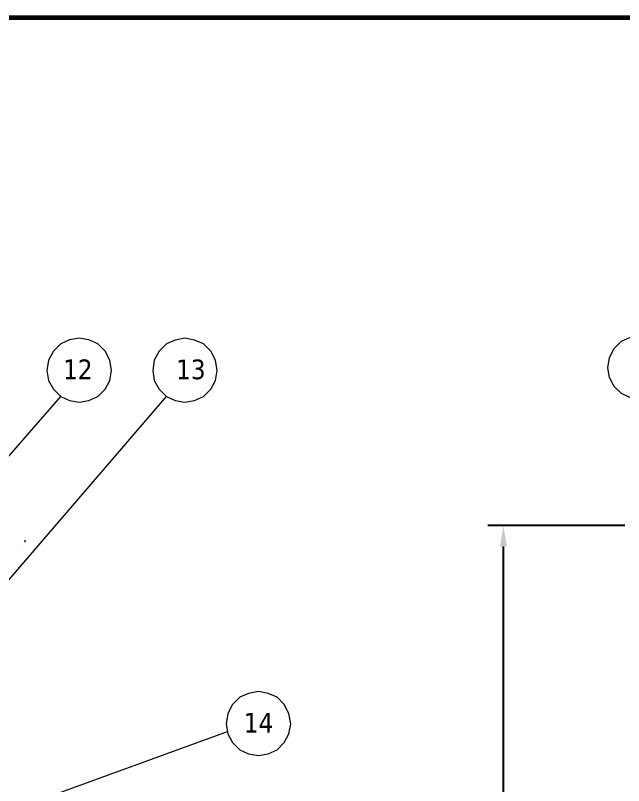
# Model space of a CAD drawing. Header units: millimetres. Extents: x 97339 to 122350, y -311274 to -152040.
# Drawn here: x 100944 to 102106, y -153754 to -152283 of the extents above; entities that cross this region are included whole.
import ezdxf

# ---------------------------------------------------------------- set-up
doc = ezdxf.new("R2010")
doc.units = ezdxf.units.MM
doc.header["$LTSCALE"] = 13
doc.layers.add('1', color=4, linetype='Continuous')
doc.layers.add('粗实线', color=4, linetype='Continuous')
doc.layers.add('标注、文本', color=3, linetype='Continuous', lineweight=25)
doc.layers.add('铁心', color=3, linetype='Continuous', lineweight=0)
doc.styles.get("Standard").update_dxf_attribs({"font": 'gbenor.shx', "bigfont": 'gbcbig.shx'})
doc.styles.add('Tahoma$001', font='tahoma.ttf', dxfattribs={"height": 2.159784})
doc.dimstyles.new('1-15', dxfattribs={"dimscale": 20, "dimtxt": 3.5, "dimasz": 2, "dimexe": 1.5, "dimexo": 0.5, "dimgap": 0.5, "dimtad": 1, "dimtoh": 1, "dimdec": 1, "dimdsep": 46, "dimtxsty": 'Standard', "dimcen": 2.5, "dimclrd": 3, "dimclre": 3, "dimclrt": 3, "dimadec": 0, "dimazin": 2, "dimtfac": 1, "dimtdec": 1, "dimtmove": 0, "dimatfit": 2, "dimfxl": 1, "dimarcsym": 0})

# ---------------------------------------------------------------- blocks, each defined once
blk = doc.blocks.new('*D538')
at = {"layer": 'Defpoints', "color": 0, "transparency": 16777216}
for p in [(101876.4, -153257.1), (102118.5, -153257.1), (102118.5, -155208.4)]:
    blk.add_point(p, dxfattribs=at)
at = {"layer": '标注、文本', "color": 3, "lineweight": -2, "transparency": 16777216}
for p, q in [((102108.5, -153257.1), (101846.4, -153257.1)), ((101876.4, -155168.4), (101876.4, -153297.1)), ((102108.5, -155208.4), (101846.4, -155208.4))]:
    blk.add_line(p, q, dxfattribs=at)
at = {"layer": '标注、文本', "color": 3, "transparency": 16777216}
for points in [[(101869.7, -153297.1), (101883, -153297.1), (101876.4, -153257.1)], [(101869.7, -155168.4), (101883, -155168.4), (101876.4, -155208.4)]]:
    blk.add_solid(points, dxfattribs=at)
at = {"layer": '标注、文本', "color": 3, "transparency": 16777216, "insert": (101831.4, -154232.8), "char_height": 70, "attachment_point": 5, "rotation": 90}
blk.add_mtext('1950', dxfattribs=at)

msp = doc.modelspace()

# ---------------------------------------------------------------- linework, layer by layer
at = {"layer": '1', "const_width": 8.634}
msp.add_lwpolyline([(97980.702, -159095.104), (107453.022, -159095.104), (107453.022, -152286.874), (97980.702, -152286.874), (97980.702, -159095.104)], dxfattribs=at)
at = {"layer": '粗实线', "lineweight": 30}
for p, q in [((100956.605, -153293.074), (100956.602, -153293.074)), ((100962.605, -153287.074), (100961.168, -153287.074))]:
    msp.add_line(p, q, dxfattribs=at)
at = {"layer": '铁心'}
for points in [[(102075.625, -152955.56), (102078.938, -152935.681), (102087.974, -152918.513), (102101.829, -152904.659), (102118.996, -152897.129), (102137.369, -152893.816), (102156.042, -152897.129), (102172.909, -152904.659), (102186.763, -152918.513), (102196.1, -152935.681), (102199.112, -152955.56), (102196.1, -152974.233), (102186.763, -152991.1), (102172.909, -153004.954), (102156.042, -153012.785), (102137.369, -153015.797), (102118.996, -153012.785), (102101.829, -153004.954), (102087.974, -152991.1), (102078.938, -152974.233)], [(101127.441, -152960.962), (101124.128, -152941.083), (101115.093, -152923.916), (101101.238, -152910.061), (101084.07, -152902.531), (101065.698, -152899.218), (101047.024, -152902.531), (101030.158, -152910.061), (101016.303, -152923.916), (101006.966, -152941.083), (101003.954, -152960.962), (101006.966, -152979.635), (101016.303, -152996.502), (101030.158, -153010.357), (101047.024, -153018.187), (101065.698, -153021.199), (101084.07, -153018.187), (101101.238, -153010.357), (101115.093, -152996.502), (101124.128, -152979.635)], [(101329.481, -152961.033), (101326.168, -152941.154), (101317.133, -152923.987), (101303.278, -152910.132), (101286.11, -152902.602), (101267.738, -152899.289), (101249.064, -152902.602), (101232.198, -152910.132), (101218.343, -152923.987), (101209.006, -152941.154), (101205.994, -152961.033), (101209.006, -152979.706), (101218.343, -152996.573), (101232.198, -153010.427), (101249.064, -153018.258), (101267.738, -153021.27), (101286.11, -153018.258), (101303.278, -153010.427), (101317.133, -152996.573), (101326.168, -152979.706)], [(101469.819, -153635.915), (101466.506, -153616.037), (101457.47, -153598.869), (101443.615, -153585.014), (101426.448, -153577.485), (101408.075, -153574.172), (101389.402, -153577.485), (101372.535, -153585.014), (101358.68, -153598.869), (101349.344, -153616.037), (101346.332, -153635.915), (101349.344, -153654.589), (101358.68, -153671.455), (101372.535, -153685.31), (101389.402, -153693.141), (101408.075, -153696.153), (101426.448, -153693.141), (101443.615, -153685.31), (101457.47, -153671.455), (101466.506, -153654.589)]]:
    msp.add_lwpolyline(points, close=True, dxfattribs=at)
for points in [[(100537.981, -153575.496), (101030.158, -153010.357), (101030.158, -153010.357)], [(100706.461, -153621.954), (101232.198, -153010.427), (101232.198, -153010.427)], [(100112.738, -154099.828), (101348.71, -153650.659), (101348.71, -153650.659)]]:
    msp.add_lwpolyline(points, dxfattribs=at)

# ---------------------------------------------------------------- texts
at = {"layer": '铁心', "style": 'Tahoma$001'}
for s, p in [('12', (101034.656, -152977.384)), ('13', (101250.71, -152977.455)), ('14', (101380.181, -153652.337))]:
    msp.add_text(s, height=37.5893, dxfattribs=at).set_placement(p)

# ---------------------------------------------------------------- dimensions: what is measured, and where the dimension line sits
at = {"layer": '标注、文本'}
dim = msp.add_linear_dim(base=(101876.363, -153257.074), p1=(102118.543, -155208.427), p2=(102118.543, -153257.074), angle=90, text='1950', dimstyle='1-15', dxfattribs=at)
dim.commit()
dim.dimension.update_dxf_attribs({"geometry": '*D538', "text_midpoint": (101831.363, -154232.75)})

doc.saveas('drawing.dxf')
